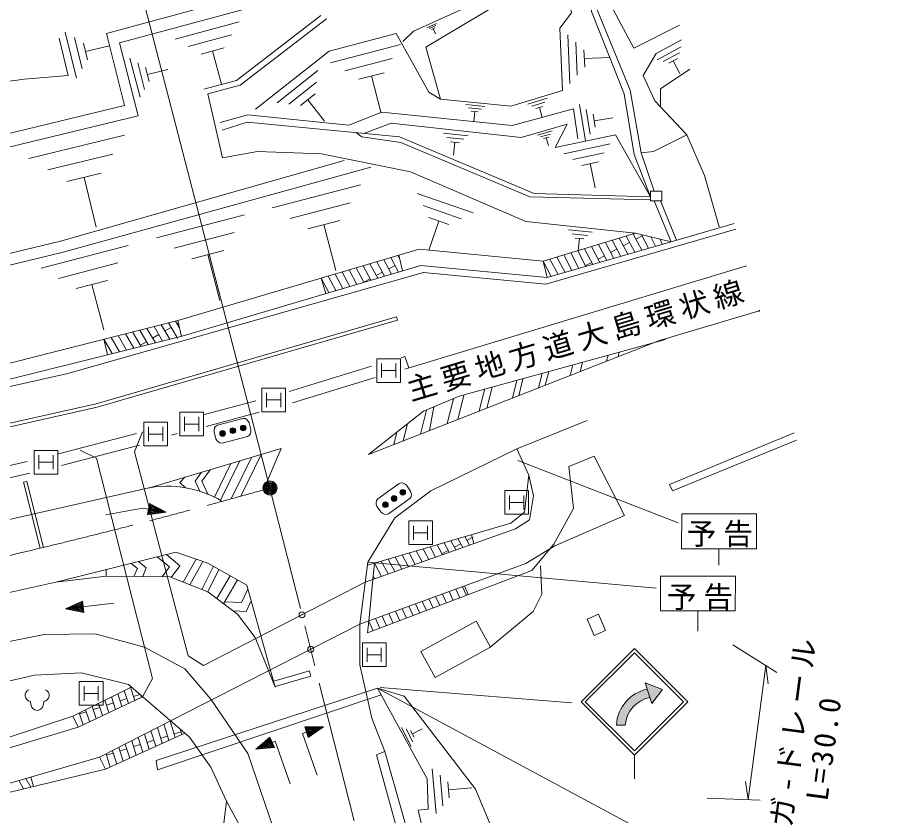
# Model space of a CAD drawing. Units: millimetres, scale not verified. Extents: x 40000 to 680000, y 20000 to 380000.
# Drawn here: x 381887 to 456477, y 252110 to 319471 of the extents above; entities that cross this region are included whole.
import ezdxf

# ---------------------------------------------------------------- set-up
doc = ezdxf.new("R2010")
doc.units = ezdxf.units.MM
doc.header["$LTSCALE"] = 1000
doc.header["$PDMODE"] = 32
doc.header["$PDSIZE"] = 500
doc.linetypes.add('CHAIN', pattern=[18.5, 12, -1.5, 3.5, -1.5])
for name, color, linetype, lineweight in [('M-BGD', 7, 'Continuous', 13), ('M-BMK', 2, 'CHAIN', 13), ('M-OTRS', 6, 'Continuous', 13), ('M-STR-HTXT', 7, 'Continuous', 13), ('M-STR-STR1', 1, 'Continuous', 13), ('M-STR-STRC', 7, 'Continuous', 13), ('M-TTL-BAND', 7, 'Continuous', 25)]:
    doc.layers.add(name, color=color, linetype=linetype, lineweight=lineweight)
doc.styles.add('ＭＳ ゴシック', font='')
doc.styles.get('ＭＳ ゴシック').set_extended_font_data('MS Gothic')

msp = doc.modelspace()

# ---------------------------------------------------------------- hatches: boundary and pattern name
at = {"layer": 'M-STR-STRC'}
for points in [[(435017, 262770), (435243, 262060, 0.33505), (433167, 259737), (432424, 259738, -0.33299)], [(434851, 263289), (436321, 262725), (435409, 261541)], [(434851, 263289), (436321, 262725), (435409, 261541)], [(435017, 262770), (434851, 263289), (436321, 262725), (435409, 261541), (435243, 262060)]]:
    msp.add_hatch(color=256, dxfattribs=at).paths.add_polyline_path(points)

# ---------------------------------------------------------------- linework, layer by layer
at = {"layer": 'M-BGD'}
for p, q in [((395172, 317663), (400578, 319126)), ((416429, 318619), (417248, 318992)), ((417177, 318802), (416620, 318548)), ((416810, 318477), (417105, 318611)), ((416958, 318544), (417152, 318118)), ((386852, 314366), (385908, 318253)), ((386681, 317782), (387323, 315139)), ((399947, 318027), (396271, 317033)), ((428494, 313923), (428319, 318019)), ((387794, 315912), (387454, 317311)), ((387624, 316611), (389645, 317102)), ((408302, 315664), (414203, 317209)), ((429002, 317392), (429121, 314606)), ((435863, 315923), (437890, 317009)), ((397370, 316402), (399316, 316928)), ((398343, 316665), (399104, 313854)), ((429748, 315290), (429685, 316764)), ((437740, 316511), (436361, 315772)), ((392215, 312746), (391366, 316039)), ((392028, 315648), (392606, 313409)), ((413506, 316018), (409493, 314967)), ((429717, 316027), (431847, 316118)), ((436859, 315622), (437589, 316013)), ((437224, 315817), (437789, 314763)), ((392997, 314072), (392691, 315257)), ((392844, 314664), (394556, 315106)), ((403782, 312276), (407234, 315004)), ((410685, 314270), (412809, 314826)), ((411747, 314548), (412550, 311480)), ((407118, 314015), (404770, 312160)), ((405759, 312044), (407002, 313026)), ((406381, 312535), (407799, 310740)), ((424951, 312173), (426579, 312660)), ((419721, 312125), (421313, 311967)), ((421033, 311737), (419951, 311845)), ((426397, 312321), (425289, 311990)), ((425628, 311807), (426214, 311983)), ((425921, 311895), (426174, 311048)), ((429809, 309075), (429315, 312135)), ((420180, 311565), (420753, 311508)), ((420467, 311536), (420384, 310708)), ((429883, 311724), (430220, 309643)), ((430630, 310212), (430452, 311314)), ((430541, 310763), (432133, 311020)), ((417826, 309731), (419914, 309505)), ((425766, 309543), (427016, 309902)), ((426873, 309645), (426023, 309401)), ((382835, 307587), (390901, 309541)), ((419544, 309207), (418124, 309361)), ((418422, 308990), (419174, 308909)), ((418798, 308950), (418680, 307864)), ((426281, 309258), (426730, 309387)), ((426506, 309323), (426692, 308673)), ((427985, 307983), (431897, 308815)), ((389924, 307938), (384438, 306609)), ((431404, 308056), (428744, 307490)), ((429503, 306997), (430911, 307297)), ((430207, 307147), (430640, 305113)), ((386042, 305631), (388946, 306334)), ((387494, 305983), (388510, 301788)), ((403381, 303404), (410831, 305349)), ((415613, 304629), (420333, 302979)), ((435300, 304829), (436270, 304829)), ((436270, 304829), (436270, 304004)), ((409950, 303846), (404884, 302523)), ((419313, 302488), (416104, 303610)), ((435621, 304004), (437036, 300544)), ((436147, 304004), (437507, 300680)), ((393593, 300875), (401043, 302819)), ((406387, 301642), (409069, 302342)), ((417445, 302294), (416587, 299839)), ((416595, 302591), (418294, 301997)), ((437036, 300544), (442373, 302090)), ((407728, 301992), (408739, 298118)), ((428389, 301567), (430377, 301350)), ((400162, 301316), (395096, 299994)), ((430024, 301067), (428672, 301214)), ((428956, 300861), (429672, 300783)), ((429314, 300822), (429201, 299789)), ((432795, 299316), (432082, 300669)), ((433383, 299486), (432667, 300846)), ((433971, 299656), (433252, 301023)), ((434560, 299827), (433837, 301199)), ((434596, 301045), (434065, 300766)), ((435148, 299997), (434546, 301141)), ((435736, 300168), (435322, 300955)), ((436325, 300338), (436098, 300769)), ((383862, 298325), (391216, 300244)), ((430441, 298634), (429742, 299962)), ((431029, 298804), (430327, 300139)), ((431618, 298975), (430912, 300316)), ((432206, 299145), (431497, 300492)), ((432473, 299927), (431942, 299648)), ((433534, 300486), (433003, 300207)), ((396599, 299113), (399281, 299813)), ((397940, 299463), (398951, 295589)), ((414038, 297993), (413389, 299207)), ((414135, 299084), (413977, 299380)), ((414061, 299405), (414366, 298090)), ((428088, 297952), (427402, 299255)), ((428676, 298123), (427987, 299432)), ((429264, 298293), (428572, 299608)), ((429853, 298463), (429157, 299785)), ((431411, 299368), (430880, 299089)), ((390346, 298761), (385346, 297456)), ((411689, 297296), (411039, 298513)), ((412277, 297470), (411626, 298686)), ((412864, 297644), (412214, 298860)), ((413451, 297819), (412802, 299033)), ((413747, 298537), (413218, 298254)), ((443395, 298524), (414559, 289797)), ((426911, 297612), (426232, 298901)), ((426586, 297517), (426232, 298901)), ((427499, 297782), (426817, 299078)), ((430349, 298809), (429818, 298530)), ((408753, 296424), (408101, 297645)), ((409341, 296599), (408688, 297819)), ((409928, 296773), (409276, 297992)), ((410515, 296947), (409864, 298166)), ((411102, 297121), (410451, 298339)), ((412689, 297971), (412160, 297688)), ((386830, 296586), (389477, 297277)), ((388153, 296932), (389151, 293108)), ((408166, 296250), (407513, 297472)), ((407896, 296170), (407513, 297472)), ((411631, 297405), (411102, 297122)), ((388586, 286579), (413945, 293918)), ((395413, 293899), (395721, 292558)), ((413945, 293918), (413862, 294207)), ((393515, 292009), (392796, 293236)), ((394122, 292160), (393402, 293389)), ((394729, 292311), (394007, 293543)), ((394834, 293319), (394316, 293015)), ((395557, 293272), (395218, 293850)), ((395462, 293686), (395352, 293622)), ((390481, 291254), (389769, 292469)), ((391087, 291405), (390375, 292622)), ((391694, 291556), (390980, 292776)), ((392301, 291707), (391586, 292929)), ((392908, 291858), (392191, 293082)), ((393799, 292712), (393281, 292409)), ((389874, 291103), (389164, 292315)), ((389464, 291001), (389164, 292315)), ((392763, 292106), (392245, 291802)), ((412606, 290274), (412606, 289074)), ((413806, 290274), (413805, 289074)), ((414581, 290848), (414269, 290754)), ((414581, 290848), (414916, 289905)), ((411763, 290034), (404800, 287904)), ((412606, 289674), (413806, 289674)), ((412056, 289077), (405093, 286948)), ((402895, 287792), (402895, 286592)), ((402895, 287192), (404095, 287192)), ((404095, 287792), (404095, 286592)), ((361163, 280433), (388586, 286579)), ((402000, 287119), (397531, 285922)), ((395967, 285755), (395967, 284555)), ((397167, 285755), (397167, 284555)), ((402259, 286153), (397790, 284956)), ((395967, 285155), (397167, 285155)), ((391909, 284346), (385335, 282633)), ((392929, 284908), (392929, 283708)), ((392929, 284308), (394129, 284308)), ((394129, 284908), (394129, 283708)), ((395344, 284341), (394863, 284209)), ((392161, 283378), (385587, 281665)), ((382683, 281985), (375292, 280283)), ((383673, 282531), (383673, 281331)), ((384873, 282531), (384873, 281331)), ((383673, 281931), (384873, 281931)), ((382908, 281010), (375517, 279308)), ((423408, 279129), (423408, 277929)), ((424608, 279129), (424608, 277929)), ((423408, 278529), (424608, 278529)), ((415294, 276568), (415294, 275368)), ((416494, 276568), (416494, 275368)), ((415294, 275968), (416494, 275968)), ((418881, 274528), (418464, 275305)), ((419453, 274731), (419053, 275478)), ((420024, 274935), (419641, 275651)), ((420187, 275811), (420382, 275062)), ((416595, 273713), (416112, 274613)), ((417166, 273917), (416700, 274786)), ((417738, 274120), (417288, 274959)), ((418310, 274324), (417876, 275132)), ((419285, 275044), (418756, 274760)), ((413736, 272695), (413171, 273749)), ((414308, 272899), (413759, 273922)), ((414880, 273103), (414347, 274095)), ((415451, 273306), (414936, 274268)), ((416023, 273510), (415524, 274441)), ((418228, 274477), (417699, 274193)), ((411861, 272027), (411995, 273404)), ((412593, 272288), (411995, 273404)), ((413165, 272492), (412583, 273576)), ((412021, 272085), (411890, 272330)), ((411518, 268521), (411861, 272027)), ((418076, 270044), (417733, 270797)), ((418638, 270258), (418298, 271004)), ((419200, 270472), (418863, 271211)), ((419762, 270686), (419428, 271418)), ((419617, 271487), (419922, 270747)), ((416390, 269403), (416038, 270176)), ((416952, 269616), (416603, 270383)), ((417514, 269830), (417168, 270590)), ((414143, 268547), (413778, 269348)), ((414705, 268761), (414343, 269555)), ((415266, 268975), (414908, 269762)), ((415828, 269189), (415473, 269969)), ((412457, 267906), (412083, 268728)), ((413019, 268120), (412648, 268934)), ((413581, 268333), (413213, 269141)), ((430917, 269091), (429955, 268674)), ((429955, 268674), (430553, 267293)), ((430917, 269091), (431516, 267710)), ((411419, 267511), (411518, 268521)), ((411895, 267692), (411518, 268521)), ((421791, 266321), (420585, 268514)), ((431516, 267710), (430553, 267293)), ((411383, 266268), (411383, 265068)), ((411383, 265668), (412583, 265668)), ((412583, 266268), (412583, 265068)), ((403496, 263441), (406515, 264312)), ((406643, 263868), (406515, 264312)), ((403621, 262996), (406643, 263868)), ((387491, 263005), (387491, 261805)), ((388691, 263005), (388691, 261805)), ((391237, 261561), (390882, 262652)), ((391785, 261818), (391424, 262923)), ((387491, 262405), (388691, 262405)), ((389595, 260791), (389253, 261839)), ((390142, 261048), (389796, 262110)), ((390690, 261305), (390339, 262381)), ((391103, 261972), (390533, 261787)), ((392187, 262326), (391674, 262158)), ((392332, 262075), (392275, 262250)), ((388500, 260278), (388168, 261298)), ((388821, 261229), (388251, 261043)), ((389048, 260535), (388711, 261568)), ((389962, 261601), (389392, 261415)), ((386986, 259567), (386540, 260485)), ((387406, 259764), (387082, 260756)), ((387681, 260857), (387110, 260671)), ((387953, 260021), (387625, 261027)), ((394645, 258446), (394222, 259798)), ((395195, 258697), (394764, 260077)), ((392995, 257692), (392597, 258963)), ((393545, 257943), (393139, 259241)), ((394095, 258194), (393681, 259520)), ((395678, 259164), (395105, 258985)), ((395745, 258949), (395611, 259378)), ((415109, 257927), (414281, 259525)), ((414670, 259402), (415232, 258315)), ((415356, 258703), (415058, 259279)), ((415207, 258991), (416038, 259421)), ((391345, 256938), (390973, 258128)), ((391895, 257189), (391514, 258406)), ((392242, 258089), (391669, 257910)), ((392445, 257440), (392056, 258685)), ((393387, 258448), (392815, 258269)), ((394533, 258806), (393960, 258627)), ((389952, 257373), (389379, 257193)), ((390245, 256435), (389890, 257571)), ((390795, 256686), (390431, 257849)), ((391097, 257731), (390524, 257552)), ((389310, 256007), (388807, 257014)), ((389695, 256183), (389348, 257293)), ((417215, 252266), (416879, 256051)), ((382986, 254487), (382587, 255222)), ((382993, 255339), (383237, 254547)), ((417538, 255499), (417767, 252926)), ((382382, 254342), (381996, 255052)), ((418319, 253585), (418197, 254948)), ((418258, 254266), (420226, 254441))]:
    msp.add_line(p, q, dxfattribs=at)
for points in [[(432061, 324164), (432564, 323265), (431773, 322798), (432780, 320963), (431953, 320532), (433895, 316899), (437743, 318842)], [(428007, 323339), (428636, 319877), (427647, 318573), (427872, 313314), (423511, 312010), (417575, 312601), (416338, 316974), (422610, 320715), (425229, 322844), (415302, 318327), (414410, 317463)], [(429873, 323149), (430315, 319982), (433070, 313034), (433928, 307911), (435300, 304345)], [(430341, 323455), (430810, 320135), (433600, 313356), (434521, 308065), (435612, 304829)], [(404119, 322166), (389373, 318120), (390901, 312051), (358830, 304275), (363327, 307590), (365743, 308281), (366664, 311043), (375410, 313285), (382423, 314274), (386155, 314588), (385390, 317735)], [(404801, 321216), (390471, 317338), (392061, 311176), (359046, 303176), (354141, 293797), (362573, 295082), (385504, 300606), (409444, 307406)], [(397599, 313440), (400347, 314163), (407469, 319663)], [(434043, 301262), (424791, 302271), (415035, 306452), (407544, 307984), (402142, 308182), (399169, 307645), (397946, 313040), (400679, 313759), (407944, 319370)], [(401967, 311746), (408171, 316646), (413835, 318130), (416580, 313186), (417575, 312601)], [(441088, 301820), (439871, 306148), (438375, 309571), (435670, 312449), (434692, 314578), (435780, 316443), (437930, 317587)], [(438638, 315119), (436147, 313474), (436135, 311954)], [(429158, 309249), (428798, 311766), (423628, 310373), (412613, 311497), (409841, 310383), (401325, 311273), (398977, 310629)], [(399161, 309961), (401256, 310652), (414106, 309406), (425483, 304612), (435300, 304345), (432340, 309580), (427269, 308501), (428276, 310479), (424391, 309364), (413422, 310551), (411116, 309696)], [(410429, 309762), (410934, 309408), (414239, 308938), (425124, 304352), (435300, 304075)], [(434521, 308065), (435564, 308179), (438375, 309571)], [(411684, 306852), (385726, 299660), (362776, 294088), (354144, 292560), (347315, 277893)], [(435300, 304829), (435300, 304004), (436270, 304004)], [(250891, 270472), (298758, 272108), (301527, 273295), (318346, 274738), (319173, 275601), (328295, 276275), (329704, 275757), (347132, 277285), (358077, 283115), (386132, 289424), (416145, 297962), (426481, 296965), (442511, 301608)], [(347315, 277893), (358059, 283680), (374998, 287400), (395768, 292570), (415913, 298549), (426586, 297517), (437036, 300544), (434043, 301262)], [(348298, 280005), (357795, 285075), (374669, 288641), (395411, 293899), (415788, 299914), (426232, 298901), (434043, 301262)], [(361098, 280726), (388512, 286870), (413862, 294207)], [(395392, 292366), (395336, 292462), (394613, 293696)], [(429954, 285455), (424018, 283056), (416767, 279511), (413729, 277232), (411453, 273482), (410760, 268243), (410773, 264825), (411780, 260329), (412882, 257509), (416489, 244815)], [(392410, 284483), (391738, 282804), (396275, 265575)], [(447437, 284424), (436915, 280053), (437174, 279507), (447616, 283801)], [(387149, 282939), (388554, 282264), (393275, 263663)], [(411420, 273235), (423529, 276793), (424680, 277714), (425025, 280850), (424018, 283056)], [(410760, 268243), (424795, 273383), (427234, 274879), (433104, 277435), (430549, 282429), (428408, 281578), (428800, 278010), (427142, 275018), (425278, 272785), (411419, 267511)], [(425025, 280850), (425427, 279100), (425088, 277053), (423896, 276314), (411231, 271803)], [(420343, 275611), (420252, 275562), (419814, 275327)], [(426008, 273176), (426123, 270787), (425404, 269320), (421729, 266287), (417125, 263756), (415920, 265948), (420585, 268514)], [(353347, 261237), (384136, 267377), (388431, 267442), (392594, 266302), (395984, 264493)], [(406473, 242191), (402176, 248348), (399509, 253307), (398199, 256181), (396400, 258698), (391231, 263149), (387274, 264138), (383318, 263958), (372264, 261413)], [(408919, 241917), (403800, 250090), (401323, 257338), (398187, 261931), (395984, 264493)], [(372228, 257313), (374134, 256683), (375441, 256812), (386540, 260485), (391468, 262945)], [(382852, 262695), (382692, 262615), (382572, 262495), (382532, 262335), (382532, 262175), (382572, 262015), (382692, 261855), (382812, 261775), (382972, 261735), (382972, 261615), (383012, 261415), (383092, 261255), (383172, 261135), (383332, 261015), (383532, 260975), (383732, 261015), (383892, 261135), (383972, 261255), (384052, 261415), (384092, 261615), (384092, 261735), (384252, 261775), (384372, 261855), (384492, 262015), (384532, 262175), (384532, 262335), (384492, 262495), (384372, 262615), (384212, 262695)], [(412270, 262846), (393582, 256753), (393689, 255965), (412570, 262295)], [(417430, 245231), (415687, 252560), (416550, 252632), (416442, 255185), (412270, 262846), (414500, 262162), (420542, 254322), (423250, 247800)], [(372264, 261413), (371401, 259867), (371401, 258860), (372228, 257313), (373991, 256270), (375656, 256151), (386986, 259567), (392427, 262119)], [(377911, 253875), (388807, 257014), (394786, 260088)], [(378064, 253303), (389310, 256007), (395984, 259057)], [(412882, 257509), (412179, 257233), (415882, 243717), (418103, 234361)], [(399509, 253307), (398502, 245021), (399712, 243256)]]:
    msp.add_lwpolyline(points, dxfattribs=at)
for points in [[(412206, 288674), (412206, 290674), (414206, 290674), (414205, 288674)], [(402495, 286192), (402495, 288192), (404495, 288192), (404495, 286192)], [(395567, 284155), (395567, 286155), (397567, 286155), (397567, 284155)], [(392529, 283308), (392529, 285308), (394529, 285308), (394529, 283308)], [(398468, 284487), (398480, 284676), (398508, 284807), (398593, 284954), (398752, 285058), (400899, 285623), (401089, 285611), (401235, 285525), (401324, 285424), (401428, 285266), (401580, 284685), (401568, 284496), (401540, 284365), (401455, 284218), (401296, 284114), (399149, 283549), (398960, 283561), (398813, 283647), (398725, 283748), (398621, 283907)], [(383273, 280931), (383273, 282931), (385273, 282931), (385273, 280931)], [(412216, 278203), (412160, 278384), (412139, 278517), (412167, 278684), (412278, 278837), (414085, 280128), (414266, 280184), (414434, 280156), (414552, 280093), (414705, 279981), (415054, 279493), (415110, 279312), (415131, 279179), (415103, 279012), (414992, 278858), (413185, 277568), (413004, 277512), (412836, 277540), (412718, 277603), (412564, 277715)], [(423008, 277529), (423008, 279529), (425008, 279529), (425008, 277529)], [(414894, 274968), (414894, 276968), (416894, 276968), (416894, 274968)], [(410983, 264668), (410983, 266668), (412983, 266668), (412983, 264668)], [(387091, 261405), (387091, 263405), (389091, 263405), (389091, 261405)]]:
    msp.add_lwpolyline(points, close=True, dxfattribs=at)
for centre, radius in [((400924, 284823), 240), ((400924, 284823), 180), ((400924, 284823), 120), ((399183, 284365), 240), ((399183, 284365), 180), ((399183, 284365), 120), ((399183, 284365), 60), ((400053, 284594), 240), ((400053, 284594), 180), ((400053, 284594), 120), ((400053, 284594), 60), ((400924, 284823), 60), ((413659, 278865), 240), ((413659, 278865), 180), ((413659, 278865), 120), ((414392, 279389), 240), ((414392, 279389), 180), ((414392, 279389), 120), ((414392, 279389), 60), ((412927, 278342), 240), ((412927, 278342), 180), ((412927, 278342), 120), ((412927, 278342), 60), ((413659, 278865), 60)]:
    msp.add_circle(centre, radius, dxfattribs=at)
at = {"layer": 'M-BMK'}
msp.add_line((414826, 233703), (403180, 279749), dxfattribs=at)
msp.add_arc((266850, 760804), 500000, 270.35282, 285.8226, dxfattribs=at)
at = {"layer": 'M-OTRS'}
for radius in [31.3, 25, 18.8, 12.5, 6.3]:
    msp.add_circle((444485, 294720), radius, dxfattribs=at)
for p in [(405886, 269048), (406624, 266131)]:
    msp.add_point(p, dxfattribs=at)
at = {"layer": 'M-STR-HTXT'}
for p, q in [((403180, 279749), (390363, 329189)), ((445956, 264162), (442259, 266520)), ((443547, 253438), (445028, 264754)), ((445028, 264754), (445250, 263212)), ((443547, 253438), (443326, 254980)), ((440079, 253565), (444549, 253401))]:
    msp.add_line(p, q, dxfattribs=at)
at = {"layer": 'M-STR-STR1'}
for p, q in [((410760, 268243), (394786, 260088)), ((393275, 263663), (392427, 262119))]:
    msp.add_line(p, q, dxfattribs=at)
msp.add_lwpolyline([(396275, 265575), (397579, 264766), (411231, 271803)], dxfattribs=at)
at = {"layer": 'M-STR-STRC'}
for p, q in [((431729, 290966), (431601, 290451)), ((432665, 291225), (432567, 290829)), ((429558, 290367), (429362, 289575)), ((426165, 289430), (425862, 288206)), ((426711, 289580), (426425, 288426)), ((428744, 290142), (428522, 289246)), ((424021, 288837), (423650, 287340)), ((424537, 288980), (424182, 287548)), ((421294, 288084), (420837, 286240)), ((421927, 288259), (421489, 286495)), ((418668, 287288), (418147, 285187)), ((419542, 287600), (419029, 285533)), ((417028, 286604), (416649, 284601)), ((416385, 286336), (415880, 284301)), ((414792, 285171), (414436, 283735)), ((413895, 284468), (413636, 283422)), ((400635, 282042), (399008, 278712)), ((399918, 278836), (401629, 282340)), ((402443, 282583), (400721, 279059)), ((424111, 282073), (437633, 276799)), ((398505, 278980), (399893, 281821)), ((384067, 274738), (382664, 280312)), ((392431, 278047), (389334, 277486)), ((392431, 278047), (394417, 277701)), ((437944, 277575), (437924, 274629)), ((437924, 274629), (444245, 274629)), ((441084, 274629), (441084, 273228)), ((396955, 273746), (395865, 271805)), ((397514, 273551), (396412, 271589)), ((398408, 273140), (397446, 271181)), ((411453, 273482), (435787, 271293)), ((389363, 272864), (389345, 272294)), ((398856, 272882), (397929, 270992)), ((399824, 272348), (398698, 270415)), ((436140, 269372), (436161, 272318)), ((436161, 272318), (442482, 272318)), ((442461, 269372), (442482, 272318)), ((400448, 271998), (399275, 269983)), ((389994, 270015), (385920, 269555)), ((436140, 269372), (442461, 269372)), ((439301, 269372), (439301, 267658)), ((429444, 261692), (433944, 266192)), ((429798, 261692), (433944, 265838)), ((438444, 261692), (433944, 266192)), ((438091, 261692), (433944, 265838)), ((456477, 239076), (412270, 262846)), ((412491, 262906), (428674, 261605)), ((435409, 261541), (434851, 263289)), ((434851, 263289), (436321, 262725)), ((436321, 262725), (435409, 261541)), ((429444, 261692), (433944, 257191)), ((429798, 261692), (433944, 257545)), ((433944, 257545), (438091, 261692)), ((433944, 257192), (438444, 261692)), ((405921, 259026), (407693, 259587)), ((432424, 259738), (433167, 259737)), ((405921, 259026), (407170, 255496)), ((403624, 258387), (401985, 257691)), ((403624, 258387), (404901, 254776)), ((433944, 257191), (433944, 255191))]:
    msp.add_line(p, q, dxfattribs=at)
for points in [[(411487, 282582), (436078, 292203), (444485, 294720)], [(411487, 282582), (416157, 286241), (419166, 287496), (436572, 292304)], [(324731, 267334), (347706, 270112), (361659, 272672), (393213, 279824), (404115, 283083), (402632, 279594)], [(398141, 281297), (397427, 280332), (397946, 279232)], [(396004, 280658), (395575, 280216), (396055, 279774)], [(397410, 281078), (396857, 280331), (397262, 279473)], [(383775, 274668), (382373, 280240), (382664, 280312)], [(444245, 274629), (444266, 277575), (437944, 277575)], [(403636, 262942), (401233, 271560), (397941, 273401), (395248, 274345), (385099, 271790), (367617, 267910), (353795, 265174), (334317, 262427), (305716, 258896), (303346, 258860)], [(393664, 273946), (394708, 273091), (394086, 272254)], [(394443, 274142), (395573, 273182), (394848, 272206)], [(391455, 273390), (391990, 272946), (391695, 272274)], [(392095, 273551), (392744, 273016), (392438, 272268)], [(385099, 271790), (389345, 272294), (394740, 272249), (397932, 270990), (400449, 269102), (401933, 267124), (403636, 262942)], [(399371, 270149), (400780, 270079), (401329, 271215)], [(400098, 269366), (401163, 269313), (401604, 270226)]]:
    msp.add_lwpolyline(points, dxfattribs=at)
for points in [[(394417, 277701), (393021, 278431), (392857, 277485)], [(394239, 277732), (393065, 278332), (392931, 277564)], [(394062, 277763), (393108, 278233), (393006, 277642)], [(393885, 277794), (393152, 278134), (393080, 277721)], [(393707, 277825), (393196, 278035), (393155, 277799)], [(393471, 277866), (393240, 277936), (393229, 277877)], [(385920, 269555), (387464, 269246), (387357, 270200)], [(386099, 269575), (387395, 269329), (387307, 270104)], [(386278, 269595), (387325, 269412), (387257, 270008)], [(386457, 269615), (387255, 269494), (387208, 269912)], [(386635, 269635), (387185, 269577), (387158, 269815)], [(386874, 269662), (387116, 269660), (387109, 269719)], [(407693, 259587), (406118, 259592), (406408, 258677)], [(407522, 259533), (406203, 259524), (406438, 258781)], [(407350, 259479), (406287, 259457), (406468, 258884)], [(407178, 259424), (406372, 259389), (406498, 258988)], [(407007, 259370), (406456, 259321), (406528, 259092)], [(406778, 259297), (406540, 259254), (406558, 259196)], [(401985, 257691), (403553, 257836), (403178, 258719)], [(402151, 257761), (403463, 257895), (403158, 258613)], [(402316, 257832), (403372, 257954), (403138, 258507)], [(402482, 257902), (403282, 258014), (403118, 258400)], [(402648, 257972), (403191, 258073), (403098, 258294)], [(402868, 258066), (403101, 258133), (403078, 258188)]]:
    msp.add_lwpolyline(points, close=True, dxfattribs=at)
for centre, radius, start, end in [((394531, 270899), 9005, 59.1035, 105.47397), ((435744, 259523), 3327, 102.62812, 176.29677), ((435744, 259523), 2586, 101.16557, 175.26003)]:
    msp.add_arc(centre, radius, start, end, dxfattribs=at)
at = {"layer": 'M-TTL-BAND', "lineweight": 13}
for centre, radius in [((403180, 279749), 600), ((403180, 279749), 525), ((403180, 279749), 450), ((403180, 279749), 375), ((403180, 279749), 300), ((403180, 279749), 225), ((403180, 279746), 150), ((403180, 279749), 75)]:
    msp.add_circle(centre, radius, dxfattribs=at)

# ---------------------------------------------------------------- texts
at = {"layer": 'M-BGD', "insert": (415127, 286901), "char_height": 1833, "attachment_point": 7, "rotation": 16.7, "style": 'ＭＳ ゴシック'}
msp.add_mtext('\\T1.2;主要地方道大島環状線', dxfattribs=at)
at = {"layer": 'M-STR-HTXT', "char_height": 1833, "attachment_point": 7, "style": 'ＭＳ ゴシック'}
for s, insert, rotation in [('\\T1.2;ガ-ドレール', (447309, 251023), 82.5), ('\\T1.2;L=30.0', (450268, 253243), 82.3)]:
    msp.add_mtext(s, dxfattribs=dict(at, insert=insert, rotation=rotation))
at = {"layer": 'M-STR-STRC', "char_height": 1833, "attachment_point": 7, "style": 'ＭＳ ゴシック'}
for insert in [(438354, 274750), (436683, 269408)]:
    msp.add_mtext('\\T1.24;予告', dxfattribs=dict(at, insert=insert))

doc.saveas('drawing.dxf')
